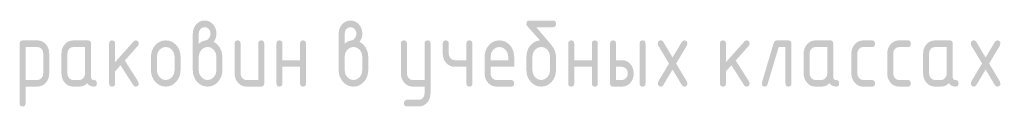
# Model space of a CAD drawing. Header units: millimetres. Extents: x 0 to 1189, y 0 to 841.
# Drawn here: x 1048.53 to 1093.28, y 170.08 to 174.02 of the extents above; entities that cross this region are included whole.
import ezdxf

# ---------------------------------------------------------------- set-up
doc = ezdxf.new("R2010")
doc.units = ezdxf.units.MM

msp = doc.modelspace()

# ---------------------------------------------------------------- hatches: boundary and pattern name
h = msp.add_hatch(color=7)
h.paths.add_polyline_path([(1056.702421, 172.961861), (1056.865994, 173.072586), (1057.015511, 173.110138), (1057.096816, 173.13763), (1057.169852, 173.215971), (1057.224077, 173.315465), (1057.24151, 173.41496), (1057.221666, 173.532506), (1057.162135, 173.631036), (1057.074698, 173.695322), (1056.970312, 173.715372), (1056.865443, 173.693668), (1056.777938, 173.631036), (1056.721782, 173.532506), (1056.702421, 173.41496)])
h.paths.add_polyline_path([(1057.37325, 173.050606), (1057.540544, 172.936574), (1057.671457, 172.771691), (1057.7529, 172.572014), (1057.780598, 172.356626), (1057.780598, 171.746982), (1057.767868, 171.596406), (1057.730024, 171.456423), (1057.667582, 171.328326), (1057.581058, 171.213406), (1057.478601, 171.116719), (1057.364568, 171.048041), (1057.239994, 171.007062), (1057.105911, 170.993471), (1056.970071, 171.007062), (1056.845186, 171.048041), (1056.73105, 171.116719), (1056.627456, 171.213406), (1056.540898, 171.330186), (1056.479454, 171.458077), (1056.442816, 171.597026), (1056.430672, 171.746982), (1056.430672, 173.41496), (1056.440594, 173.537123), (1056.470359, 173.649777), (1056.519969, 173.752924), (1056.589422, 173.846561), (1056.672113, 173.922061), (1056.76271, 173.976372), (1056.861886, 174.009187), (1056.970312, 174.020194), (1057.079022, 174.009127), (1057.17936, 173.97589), (1057.271224, 173.920433), (1057.354509, 173.842703), (1057.421731, 173.751296), (1057.470195, 173.649295), (1057.499539, 173.537063), (1057.5094, 173.41496), (1057.500917, 173.306172), (1057.475432, 173.209012), (1057.432893, 173.123737)])
h.paths.add_polyline_path([(1057.5094, 171.751392), (1057.5094, 172.356626), (1057.48053, 172.53019), (1057.392543, 172.678536), (1057.261836, 172.77741), (1057.105911, 172.809725), (1056.949986, 172.77741), (1056.819279, 172.678536), (1056.731084, 172.53019), (1056.702421, 172.356626), (1056.702421, 171.751392), (1056.731084, 171.574521), (1056.819279, 171.429482), (1056.949986, 171.328403), (1057.105911, 171.293883), (1057.261836, 171.328403), (1057.392543, 171.429482), (1057.48053, 171.575968)])
h = msp.add_hatch(color=7)
h.paths.add_polyline_path([(1063.359932, 172.961861), (1063.523505, 173.072586), (1063.673022, 173.110138), (1063.754326, 173.13763), (1063.827362, 173.215971), (1063.881588, 173.315465), (1063.89902, 173.41496), (1063.879177, 173.532506), (1063.819645, 173.631036), (1063.732209, 173.695322), (1063.627822, 173.715372), (1063.522954, 173.693668), (1063.435448, 173.631036), (1063.379293, 173.532506), (1063.359932, 173.41496)])
h.paths.add_polyline_path([(1064.030761, 173.050606), (1064.198055, 172.936574), (1064.328968, 172.771691), (1064.41041, 172.572014), (1064.438109, 172.356626), (1064.438109, 171.746982), (1064.425379, 171.596406), (1064.387535, 171.456423), (1064.325093, 171.328326), (1064.238569, 171.213406), (1064.136112, 171.116719), (1064.022079, 171.048041), (1063.897504, 171.007062), (1063.763421, 170.993471), (1063.627581, 171.007062), (1063.502697, 171.048041), (1063.388561, 171.116719), (1063.284967, 171.213406), (1063.198408, 171.330186), (1063.136965, 171.458077), (1063.100327, 171.597026), (1063.088183, 171.746982), (1063.088183, 173.41496), (1063.098105, 173.537123), (1063.12787, 173.649777), (1063.17748, 173.752924), (1063.246933, 173.846561), (1063.329624, 173.922061), (1063.420221, 173.976372), (1063.519397, 174.009187), (1063.627822, 174.020194), (1063.736532, 174.009127), (1063.836871, 173.97589), (1063.928734, 173.920433), (1064.012019, 173.842703), (1064.079242, 173.751296), (1064.127706, 173.649295), (1064.157049, 173.537063), (1064.166911, 173.41496), (1064.158427, 173.306172), (1064.132942, 173.209012), (1064.090404, 173.123737)])
h.paths.add_polyline_path([(1064.166911, 171.751392), (1064.166911, 172.356626), (1064.138041, 172.53019), (1064.050053, 172.678536), (1063.919346, 172.77741), (1063.763421, 172.809725), (1063.607496, 172.77741), (1063.476789, 172.678536), (1063.388595, 172.53019), (1063.359932, 172.356626), (1063.359932, 171.751392), (1063.388595, 171.574521), (1063.476789, 171.429482), (1063.607496, 171.328403), (1063.763421, 171.293883), (1063.919346, 171.328403), (1064.050053, 171.429482), (1064.138041, 171.575968)])
h = msp.add_hatch(color=7)
h.paths.add_polyline_path([(1073.00507, 172.352217), (1073.00507, 171.746982), (1072.992341, 171.597026), (1072.954496, 171.458077), (1072.892054, 171.330186), (1072.80553, 171.213406), (1072.703073, 171.116719), (1072.589041, 171.048041), (1072.464466, 171.007062), (1072.330383, 170.993471), (1072.194543, 171.007062), (1072.069658, 171.048041), (1071.955522, 171.116719), (1071.851928, 171.213406), (1071.76537, 171.330186), (1071.703927, 171.458077), (1071.667288, 171.597026), (1071.655144, 171.746982), (1071.655144, 172.356626), (1071.677063, 172.567604), (1071.742856, 172.749643), (1071.852574, 172.90233), (1072.006268, 173.025251), (1072.144279, 173.090018), (1072.273608, 173.110138), (1071.681602, 173.778762), (1071.661552, 173.813902), (1071.655144, 173.868059), (1071.663628, 173.934618), (1071.689113, 173.98216), (1071.731651, 174.010686), (1071.791294, 174.020194), (1072.87333, 174.020194), (1072.930424, 174.010686), (1072.971653, 173.98216), (1072.996656, 173.934618), (1073.00507, 173.868059), (1072.996656, 173.801181), (1072.971653, 173.753475), (1072.930424, 173.724889), (1072.87333, 173.715372), (1072.103833, 173.715372), (1072.782931, 172.915559), (1072.879497, 172.782888), (1072.948984, 172.64505), (1072.99098, 172.50163)])
h.paths.add_polyline_path([(1072.733872, 171.751392), (1072.733872, 172.356626), (1072.705002, 172.53019), (1072.617015, 172.678536), (1072.486308, 172.77741), (1072.330383, 172.809725), (1072.174458, 172.77741), (1072.043751, 172.678536), (1071.955556, 172.53019), (1071.926893, 172.356626), (1071.926893, 171.751392), (1071.955556, 171.574521), (1072.043751, 171.429482), (1072.174458, 171.328403), (1072.330383, 171.293883), (1072.486308, 171.328403), (1072.617015, 171.429482), (1072.705002, 171.575968)])
h = msp.add_hatch(color=7)
h.paths.add_polyline_path([(1048.528236, 172.961861), (1048.53672, 173.026189), (1048.562205, 173.072586), (1048.604743, 173.100689), (1048.664386, 173.110138), (1049.339074, 173.110138), (1049.447965, 173.099053), (1049.547916, 173.066109), (1049.638668, 173.011772), (1049.719964, 172.936505), (1049.789098, 172.842867), (1049.838544, 172.739721), (1049.868249, 172.627066), (1049.878162, 172.504903), (1049.878162, 171.598705), (1049.868249, 171.476542), (1049.838544, 171.363888), (1049.789098, 171.260742), (1049.719964, 171.167104), (1049.638668, 171.089977), (1049.547916, 171.035846), (1049.447965, 171.003935), (1049.339074, 170.993471), (1048.799985, 170.993471), (1048.799985, 170.231691), (1048.79151, 170.167363), (1048.766086, 170.120966), (1048.723711, 170.092863), (1048.664386, 170.083415), (1048.604743, 170.092863), (1048.562205, 170.120966), (1048.53672, 170.167363), (1048.528236, 170.231691)])
h.paths.add_polyline_path([(1048.799985, 172.805316), (1048.799985, 171.293883), (1049.339074, 171.293883), (1049.441738, 171.316208), (1049.527038, 171.38318), (1049.587052, 171.481434), (1049.606965, 171.598705), (1049.606965, 172.504903), (1049.587603, 172.622174), (1049.531448, 172.720428), (1049.443736, 172.785196), (1049.339074, 172.805316)])
h = msp.add_hatch(color=7)
h.paths.add_polyline_path([(1051.515629, 172.805316), (1050.97654, 172.805316), (1050.871672, 172.783543), (1050.784166, 172.720428), (1050.728011, 172.622174), (1050.70865, 172.504903), (1050.70865, 171.598705), (1050.728494, 171.483088), (1050.788025, 171.38318), (1050.875048, 171.316208), (1050.97654, 171.293883), (1051.247738, 171.293883), (1051.350402, 171.316208), (1051.435703, 171.38318), (1051.495716, 171.481434), (1051.515629, 171.598705)])
h.paths.add_polyline_path([(1052.054166, 171.141748), (1052.045829, 171.075559), (1052.020956, 171.029369), (1051.979752, 171.002299), (1051.922426, 170.993471), (1051.83132, 171.003048), (1051.74962, 171.032056), (1051.677015, 171.080908), (1051.613194, 171.150016), (1051.533457, 171.080908), (1051.446176, 171.032056), (1051.35104, 171.003048), (1051.247738, 170.993471), (1050.97654, 170.993471), (1050.867572, 171.003935), (1050.767492, 171.035846), (1050.676714, 171.089977), (1050.595651, 171.167104), (1050.526198, 171.260121), (1050.476588, 171.362234), (1050.446823, 171.474682), (1050.436901, 171.598705), (1050.436901, 172.504903), (1050.446823, 172.627066), (1050.476588, 172.739721), (1050.526198, 172.842867), (1050.595651, 172.936505), (1050.676714, 173.011772), (1050.767492, 173.066109), (1050.867572, 173.099053), (1050.97654, 173.110138), (1051.650677, 173.110138), (1051.71032, 173.100689), (1051.752858, 173.072586), (1051.778343, 173.026189), (1051.786827, 172.961861), (1051.786827, 171.44657), (1051.795302, 171.379692), (1051.820727, 171.331986), (1051.863101, 171.3034), (1051.922426, 171.293883), (1051.979752, 171.284375), (1052.020956, 171.255849), (1052.045829, 171.208307)])
h = msp.add_hatch(color=7)
h.dxf.hatch_style = 2
h.paths.add_polyline_path([(1052.885092, 172.115194), (1053.733412, 173.067694), (1053.774478, 173.100078), (1053.827119, 173.110138), (1053.886762, 173.100689), (1053.9293, 173.072586), (1053.954786, 173.026189), (1053.963269, 172.961861), (1053.952452, 172.90419), (1053.921377, 172.856027), (1053.329923, 172.187403), (1053.936811, 171.230494), (1053.963269, 171.141748), (1053.954786, 171.075559), (1053.9293, 171.029369), (1053.886762, 171.002299), (1053.827119, 170.993471), (1053.76242, 171.00925), (1053.714671, 171.056861), (1053.13369, 171.971327), (1052.885092, 171.688002), (1052.885092, 171.141748), (1052.876617, 171.075559), (1052.851192, 171.029369), (1052.808818, 171.002299), (1052.749493, 170.993471), (1052.68985, 171.002299), (1052.647312, 171.029369), (1052.621826, 171.075559), (1052.613343, 171.141748), (1052.613343, 172.961861), (1052.621826, 173.026189), (1052.647312, 173.072586), (1052.68985, 173.100689), (1052.749493, 173.110138), (1052.808818, 173.100689), (1052.851192, 173.072586), (1052.876617, 173.026189), (1052.885092, 172.961861)])
h = msp.add_hatch(color=7)
h.paths.add_polyline_path([(1054.522007, 171.746982), (1054.522007, 172.352217), (1054.534151, 172.504722), (1054.57079, 172.644981), (1054.632233, 172.773354), (1054.718791, 172.890203), (1054.822385, 172.986889), (1054.936521, 173.055567), (1055.061406, 173.096547), (1055.197246, 173.110138), (1055.333009, 173.096607), (1055.457764, 173.05605), (1055.571874, 172.988517), (1055.675701, 172.894061), (1055.762173, 172.777462), (1055.823427, 172.64877), (1055.859876, 172.507263), (1055.871934, 172.352217), (1055.871934, 171.746982), (1055.859204, 171.597026), (1055.82136, 171.458077), (1055.758917, 171.330186), (1055.672394, 171.213406), (1055.569937, 171.116719), (1055.455904, 171.048041), (1055.331329, 171.007062), (1055.197246, 170.993471), (1055.061406, 171.007062), (1054.936521, 171.048041), (1054.822385, 171.116719), (1054.718791, 171.213406), (1054.632233, 171.330186), (1054.57079, 171.458077), (1054.534151, 171.597026)])
h.paths.add_polyline_path([(1055.600736, 171.751392), (1055.600736, 172.356626), (1055.571866, 172.53019), (1055.483878, 172.678536), (1055.353171, 172.77741), (1055.197246, 172.809725), (1055.041321, 172.77741), (1054.910614, 172.678536), (1054.82242, 172.53019), (1054.793757, 172.356626), (1054.793757, 171.751392), (1054.82242, 171.574521), (1054.910614, 171.429482), (1055.041321, 171.328403), (1055.197246, 171.293883), (1055.353171, 171.328403), (1055.483878, 171.429482), (1055.571866, 171.575968)])
h = msp.add_hatch(color=7)
h.dxf.hatch_style = 2
h.paths.add_polyline_path([(1059.689263, 172.961861), (1059.689263, 171.141748), (1059.680779, 171.075559), (1059.655294, 171.029369), (1059.612756, 171.002299), (1059.553112, 170.993471), (1058.878976, 170.993471), (1058.770008, 171.003935), (1058.669928, 171.035846), (1058.579149, 171.089977), (1058.498086, 171.167104), (1058.428633, 171.260121), (1058.379024, 171.362234), (1058.349258, 171.474682), (1058.339336, 171.598705), (1058.339336, 172.961861), (1058.34782, 173.026189), (1058.373305, 173.072586), (1058.415843, 173.100689), (1058.475487, 173.110138), (1058.534811, 173.100689), (1058.577186, 173.072586), (1058.602611, 173.026189), (1058.611086, 172.961861), (1058.611086, 171.598705), (1058.630929, 171.483088), (1058.690461, 171.38318), (1058.777484, 171.316208), (1058.878976, 171.293883), (1059.418065, 171.293883), (1059.418065, 172.961861), (1059.426531, 173.026189), (1059.451896, 173.072586), (1059.494107, 173.100689), (1059.553112, 173.110138), (1059.612756, 173.100689), (1059.655294, 173.072586), (1059.680779, 173.026189)])
h = msp.add_hatch(color=7)
h.dxf.hatch_style = 2
h.paths.add_polyline_path([(1060.51975, 171.899669), (1060.51975, 171.141748), (1060.511275, 171.075559), (1060.48585, 171.029369), (1060.443476, 171.002299), (1060.384151, 170.993471), (1060.324508, 171.002299), (1060.28197, 171.029369), (1060.256484, 171.075559), (1060.248001, 171.141748), (1060.248001, 172.961861), (1060.256484, 173.026189), (1060.28197, 173.072586), (1060.324508, 173.100689), (1060.384151, 173.110138), (1060.443476, 173.100689), (1060.48585, 173.072586), (1060.511275, 173.026189), (1060.51975, 172.961861), (1060.51975, 172.20394), (1061.326729, 172.20394), (1061.326729, 172.961861), (1061.335196, 173.026189), (1061.36056, 173.072586), (1061.402771, 173.100689), (1061.461777, 173.110138), (1061.52142, 173.100689), (1061.563958, 173.072586), (1061.589444, 173.026189), (1061.597927, 172.961861), (1061.597927, 171.141748), (1061.589444, 171.075559), (1061.563958, 171.029369), (1061.52142, 171.002299), (1061.461777, 170.993471), (1061.402771, 171.002299), (1061.36056, 171.029369), (1061.335196, 171.075559), (1061.326729, 171.141748), (1061.326729, 171.899669)])
h = msp.add_hatch(color=7)
h.dxf.hatch_style = 2
h.paths.add_polyline_path([(1067.007879, 170.684239), (1067.007879, 170.993471), (1066.46879, 170.993471), (1066.359822, 171.003935), (1066.259742, 171.035846), (1066.168964, 171.089977), (1066.087901, 171.167104), (1066.018447, 171.260742), (1065.968838, 171.363888), (1065.939072, 171.476542), (1065.929151, 171.598705), (1065.929151, 172.961861), (1065.937634, 173.026189), (1065.963119, 173.072586), (1066.005658, 173.100689), (1066.065301, 173.110138), (1066.124625, 173.100689), (1066.167, 173.072586), (1066.192425, 173.026189), (1066.2009, 172.961861), (1066.2009, 171.598705), (1066.220743, 171.483088), (1066.280275, 171.38318), (1066.367298, 171.316208), (1066.46879, 171.293883), (1067.007879, 171.293883), (1067.007879, 172.961861), (1067.016345, 173.026189), (1067.04171, 173.072586), (1067.083921, 173.100689), (1067.142927, 173.110138), (1067.20257, 173.100689), (1067.245108, 173.072586), (1067.270593, 173.026189), (1067.279077, 172.961861), (1067.279077, 170.688649), (1067.269224, 170.566486), (1067.23994, 170.453831), (1067.19164, 170.350685), (1067.124736, 170.257047), (1067.043131, 170.181548), (1066.952275, 170.127236), (1066.852428, 170.094422), (1066.743847, 170.083415), (1066.2009, 170.083415), (1066.141575, 170.092923), (1066.0992, 170.121448), (1066.073776, 170.168991), (1066.065301, 170.23555), (1066.074602, 170.29012), (1066.106642, 170.341383), (1066.14943, 170.375972), (1066.2009, 170.388237), (1066.739988, 170.388237), (1066.84465, 170.408287), (1066.932362, 170.472573), (1066.988517, 170.56745)])
h = msp.add_hatch(color=7)
h.dxf.hatch_style = 2
h.paths.add_polyline_path([(1069.187741, 172.961861), (1069.187741, 171.141748), (1069.179258, 171.075559), (1069.153773, 171.029369), (1069.111234, 171.002299), (1069.051591, 170.993471), (1068.992585, 171.002299), (1068.950374, 171.029369), (1068.92501, 171.075559), (1068.916543, 171.141748), (1068.916543, 171.899669), (1068.377455, 171.899669), (1068.270657, 171.910667), (1068.1713, 171.943422), (1068.079799, 171.99757), (1067.996565, 172.072751), (1067.927112, 172.165716), (1067.877503, 172.267054), (1067.847737, 172.377073), (1067.837815, 172.496084), (1067.837815, 172.961861), (1067.846299, 173.026189), (1067.871784, 173.072586), (1067.914322, 173.100689), (1067.973965, 173.110138), (1068.03329, 173.100689), (1068.075664, 173.072586), (1068.101089, 173.026189), (1068.109564, 172.961861), (1068.109564, 172.508762), (1068.129408, 172.391491), (1068.188939, 172.293237), (1068.275962, 172.226264), (1068.377455, 172.20394), (1068.916543, 172.20394), (1068.916543, 172.961861), (1068.92501, 173.026189), (1068.950374, 173.072586), (1068.992585, 173.100689), (1069.051591, 173.110138), (1069.111234, 173.100689), (1069.153773, 173.072586), (1069.179258, 173.026189)])
h = msp.add_hatch(color=7)
h.paths.add_polyline_path([(1070.421718, 172.809725), (1070.265793, 172.77741), (1070.135086, 172.678536), (1070.046892, 172.531637), (1070.018229, 172.356626), (1070.018229, 172.20394), (1070.825208, 172.20394), (1070.825208, 172.356626), (1070.796338, 172.531637), (1070.70835, 172.678536), (1070.577643, 172.77741)])
h.paths.add_polyline_path([(1070.018229, 171.899669), (1070.018229, 171.598705), (1070.038072, 171.483088), (1070.097604, 171.38318), (1070.184627, 171.316208), (1070.286119, 171.293883), (1070.960256, 171.293883), (1071.019899, 171.284375), (1071.062437, 171.255849), (1071.087922, 171.208307), (1071.096406, 171.141748), (1071.087922, 171.075559), (1071.062437, 171.029369), (1071.019899, 171.002299), (1070.960256, 170.993471), (1070.286119, 170.993471), (1070.177151, 171.003935), (1070.077071, 171.035846), (1069.986293, 171.089977), (1069.90523, 171.167104), (1069.835776, 171.260121), (1069.786167, 171.362234), (1069.756401, 171.474682), (1069.74648, 171.598705), (1069.74648, 172.352217), (1069.758624, 172.504722), (1069.795262, 172.644981), (1069.856705, 172.773354), (1069.943263, 172.890203), (1070.046857, 172.986889), (1070.160993, 173.055567), (1070.285878, 173.096547), (1070.421718, 173.110138), (1070.557481, 173.096607), (1070.682236, 173.05605), (1070.796347, 172.988517), (1070.900173, 172.894061), (1070.986645, 172.777531), (1071.047899, 172.649322), (1071.084348, 172.509124), (1071.096406, 172.356626), (1071.096406, 171.899669)])
h = msp.add_hatch(color=7)
h.dxf.hatch_style = 2
h.paths.add_polyline_path([(1073.835558, 171.899669), (1073.835558, 171.141748), (1073.827083, 171.075559), (1073.801658, 171.029369), (1073.759283, 171.002299), (1073.699959, 170.993471), (1073.640315, 171.002299), (1073.597777, 171.029369), (1073.572292, 171.075559), (1073.563809, 171.141748), (1073.563809, 172.961861), (1073.572292, 173.026189), (1073.597777, 173.072586), (1073.640315, 173.100689), (1073.699959, 173.110138), (1073.759283, 173.100689), (1073.801658, 173.072586), (1073.827083, 173.026189), (1073.835558, 172.961861), (1073.835558, 172.20394), (1074.642537, 172.20394), (1074.642537, 172.961861), (1074.651003, 173.026189), (1074.676368, 173.072586), (1074.718579, 173.100689), (1074.777585, 173.110138), (1074.837228, 173.100689), (1074.879766, 173.072586), (1074.905251, 173.026189), (1074.913735, 172.961861), (1074.913735, 171.141748), (1074.905251, 171.075559), (1074.879766, 171.029369), (1074.837228, 171.002299), (1074.777585, 170.993471), (1074.718579, 171.002299), (1074.676368, 171.029369), (1074.651003, 171.075559), (1074.642537, 171.141748), (1074.642537, 171.899669)])
h = msp.add_hatch(color=7)
h.paths.add_polyline_path([(1076.551201, 171.598705), (1076.54134, 171.476542), (1076.511996, 171.363888), (1076.463532, 171.260742), (1076.39631, 171.167104), (1076.313025, 171.089977), (1076.221161, 171.035846), (1076.120823, 171.003935), (1076.012113, 170.993471), (1075.608623, 170.993471), (1075.54898, 171.002299), (1075.506442, 171.029369), (1075.480957, 171.075559), (1075.472473, 171.141748), (1075.472473, 172.961861), (1075.480957, 173.026189), (1075.506442, 173.072586), (1075.54898, 173.100689), (1075.608623, 173.110138), (1075.667948, 173.100689), (1075.710322, 173.072586), (1075.735747, 173.026189), (1075.744222, 172.961861), (1075.744222, 172.20394), (1076.012113, 172.20394), (1076.120823, 172.192941), (1076.221161, 172.160187), (1076.313025, 172.106039), (1076.39631, 172.030858), (1076.463532, 171.937134), (1076.511996, 171.833799), (1076.54134, 171.720955)])
h.paths.add_polyline_path([(1076.283311, 171.598705), (1076.263467, 171.716252), (1076.203936, 171.814782), (1076.116499, 171.877896), (1076.012113, 171.899669), (1075.744222, 171.899669), (1075.744222, 171.293883), (1076.012113, 171.293883), (1076.116499, 171.316208), (1076.203936, 171.38318), (1076.263467, 171.481434)])
h.paths.add_polyline_path([(1076.822399, 172.961861), (1076.830874, 173.026189), (1076.856299, 173.072586), (1076.898674, 173.100689), (1076.957998, 173.110138), (1077.015325, 173.100689), (1077.056528, 173.072586), (1077.081402, 173.026189), (1077.089739, 172.961861), (1077.089739, 171.141748), (1077.081402, 171.075559), (1077.056528, 171.029369), (1077.015325, 171.002299), (1076.957998, 170.993471), (1076.898674, 171.002299), (1076.856299, 171.029369), (1076.830874, 171.075559), (1076.822399, 171.141748)])
h = msp.add_hatch(color=7)
h.dxf.hatch_style = 2
h.paths.add_polyline_path([(1078.486211, 172.051804), (1078.976242, 171.226084), (1078.998841, 171.141748), (1078.990358, 171.075559), (1078.964873, 171.029369), (1078.922334, 171.002299), (1078.862691, 170.993471), (1078.797992, 171.00925), (1078.750243, 171.056861), (1078.324154, 171.776748), (1077.898065, 171.056861), (1077.85004, 171.00925), (1077.785065, 170.993471), (1077.733596, 171.003531), (1077.690808, 171.035915), (1077.65994, 171.085731), (1077.648915, 171.141748), (1077.671515, 171.226084), (1078.162097, 172.051804), (1077.671515, 172.873115), (1077.648915, 172.961861), (1077.657399, 173.026189), (1077.682884, 173.072586), (1077.725422, 173.100689), (1077.785065, 173.110138), (1077.85004, 173.094359), (1077.898065, 173.046748), (1078.324154, 172.326861), (1078.750243, 173.046748), (1078.797992, 173.094359), (1078.862691, 173.110138), (1078.922334, 173.10131), (1078.964873, 173.07424), (1078.990358, 173.02805), (1078.998841, 172.961861), (1078.976242, 172.873115)])
h = msp.add_hatch(color=7)
h.dxf.hatch_style = 2
h.paths.add_polyline_path([(1080.760846, 172.115194), (1081.609166, 173.067694), (1081.650232, 173.100078), (1081.702873, 173.110138), (1081.762516, 173.100689), (1081.805055, 173.072586), (1081.83054, 173.026189), (1081.839023, 172.961861), (1081.828206, 172.90419), (1081.797131, 172.856027), (1081.205677, 172.187403), (1081.812565, 171.230494), (1081.839023, 171.141748), (1081.83054, 171.075559), (1081.805055, 171.029369), (1081.762516, 171.002299), (1081.702873, 170.993471), (1081.638174, 171.00925), (1081.590425, 171.056861), (1081.009444, 171.971327), (1080.760846, 171.688002), (1080.760846, 171.141748), (1080.752371, 171.075559), (1080.726946, 171.029369), (1080.684572, 171.002299), (1080.625247, 170.993471), (1080.565604, 171.002299), (1080.523066, 171.029369), (1080.497581, 171.075559), (1080.489097, 171.141748), (1080.489097, 172.961861), (1080.497581, 173.026189), (1080.523066, 173.072586), (1080.565604, 173.100689), (1080.625247, 173.110138), (1080.684572, 173.100689), (1080.726946, 173.072586), (1080.752371, 173.026189), (1080.760846, 172.961861)])
h = msp.add_hatch(color=7)
h.dxf.hatch_style = 2
h.paths.add_polyline_path([(1083.073, 173.110138), (1083.611538, 173.110138), (1083.671181, 173.100689), (1083.713719, 173.072586), (1083.739204, 173.026189), (1083.747688, 172.961861), (1083.747688, 171.141748), (1083.739204, 171.075559), (1083.713719, 171.029369), (1083.671181, 171.002299), (1083.611538, 170.993471), (1083.552532, 171.002299), (1083.510321, 171.029369), (1083.484956, 171.075559), (1083.47649, 171.141748), (1083.47649, 172.805316), (1083.167258, 172.805316), (1082.657935, 171.094895), (1082.612873, 171.018758), (1082.533912, 170.993471), (1082.474268, 171.002979), (1082.43173, 171.031505), (1082.406245, 171.079047), (1082.397761, 171.145606), (1082.40603, 171.19246), (1082.937401, 172.987217), (1082.990731, 173.08051)])
h = msp.add_hatch(color=7)
h.paths.add_polyline_path([(1085.385154, 172.805316), (1084.846066, 172.805316), (1084.741197, 172.783543), (1084.653692, 172.720428), (1084.597537, 172.622174), (1084.578175, 172.504903), (1084.578175, 171.598705), (1084.598019, 171.483088), (1084.65755, 171.38318), (1084.744573, 171.316208), (1084.846066, 171.293883), (1085.117264, 171.293883), (1085.219927, 171.316208), (1085.305228, 171.38318), (1085.365242, 171.481434), (1085.385154, 171.598705)])
h.paths.add_polyline_path([(1085.923692, 171.141748), (1085.915354, 171.075559), (1085.890481, 171.029369), (1085.849278, 171.002299), (1085.791951, 170.993471), (1085.700846, 171.003048), (1085.619145, 171.032056), (1085.54654, 171.080908), (1085.482719, 171.150016), (1085.402983, 171.080908), (1085.315701, 171.032056), (1085.220565, 171.003048), (1085.117264, 170.993471), (1084.846066, 170.993471), (1084.737097, 171.003935), (1084.637017, 171.035846), (1084.546239, 171.089977), (1084.465176, 171.167104), (1084.395723, 171.260121), (1084.346113, 171.362234), (1084.316348, 171.474682), (1084.306426, 171.598705), (1084.306426, 172.504903), (1084.316348, 172.627066), (1084.346113, 172.739721), (1084.395723, 172.842867), (1084.465176, 172.936505), (1084.546239, 173.011772), (1084.637017, 173.066109), (1084.737097, 173.099053), (1084.846066, 173.110138), (1085.520202, 173.110138), (1085.579845, 173.100689), (1085.622384, 173.072586), (1085.647869, 173.026189), (1085.656352, 172.961861), (1085.656352, 171.44657), (1085.664827, 171.379692), (1085.690252, 171.331986), (1085.732627, 171.3034), (1085.791951, 171.293883), (1085.849278, 171.284375), (1085.890481, 171.255849), (1085.915354, 171.208307)])
h = msp.add_hatch(color=7)
h.dxf.hatch_style = 2
h.paths.add_polyline_path([(1086.754617, 172.504903), (1086.754617, 171.598705), (1086.774461, 171.483088), (1086.833992, 171.38318), (1086.921015, 171.316208), (1087.022508, 171.293883), (1087.425446, 171.293883), (1087.485089, 171.284375), (1087.527628, 171.255849), (1087.553113, 171.208307), (1087.561596, 171.141748), (1087.553113, 171.075559), (1087.527628, 171.029369), (1087.485089, 171.002299), (1087.425446, 170.993471), (1087.022508, 170.993471), (1086.91354, 171.003935), (1086.81346, 171.035846), (1086.722681, 171.089977), (1086.641618, 171.167104), (1086.572165, 171.260121), (1086.522556, 171.362234), (1086.49279, 171.474682), (1086.482868, 171.598705), (1086.482868, 172.504903), (1086.49279, 172.627066), (1086.522556, 172.739721), (1086.572165, 172.842867), (1086.641618, 172.936505), (1086.722681, 173.011772), (1086.81346, 173.066109), (1086.91354, 173.099053), (1087.022508, 173.110138), (1087.425446, 173.110138), (1087.485089, 173.100629), (1087.527628, 173.072104), (1087.553113, 173.024561), (1087.561596, 172.958002), (1087.553113, 172.891124), (1087.527628, 172.843418), (1087.485089, 172.814833), (1087.425446, 172.805316), (1087.022508, 172.805316), (1086.917639, 172.783543), (1086.830134, 172.720428), (1086.773979, 172.622174)])
h = msp.add_hatch(color=7)
h.dxf.hatch_style = 2
h.paths.add_polyline_path([(1088.391733, 172.504903), (1088.391733, 171.598705), (1088.411576, 171.483088), (1088.471108, 171.38318), (1088.558131, 171.316208), (1088.659623, 171.293883), (1089.062562, 171.293883), (1089.122205, 171.284375), (1089.164743, 171.255849), (1089.190228, 171.208307), (1089.198712, 171.141748), (1089.190228, 171.075559), (1089.164743, 171.029369), (1089.122205, 171.002299), (1089.062562, 170.993471), (1088.659623, 170.993471), (1088.550655, 171.003935), (1088.450575, 171.035846), (1088.359797, 171.089977), (1088.278733, 171.167104), (1088.20928, 171.260121), (1088.159671, 171.362234), (1088.129905, 171.474682), (1088.119983, 171.598705), (1088.119983, 172.504903), (1088.129905, 172.627066), (1088.159671, 172.739721), (1088.20928, 172.842867), (1088.278733, 172.936505), (1088.359797, 173.011772), (1088.450575, 173.066109), (1088.550655, 173.099053), (1088.659623, 173.110138), (1089.062562, 173.110138), (1089.122205, 173.100629), (1089.164743, 173.072104), (1089.190228, 173.024561), (1089.198712, 172.958002), (1089.190228, 172.891124), (1089.164743, 172.843418), (1089.122205, 172.814833), (1089.062562, 172.805316), (1088.659623, 172.805316), (1088.554754, 172.783543), (1088.467249, 172.720428), (1088.411094, 172.622174)])
h = msp.add_hatch(color=7)
h.paths.add_polyline_path([(1090.835827, 172.805316), (1090.296738, 172.805316), (1090.19187, 172.783543), (1090.104364, 172.720428), (1090.048209, 172.622174), (1090.028848, 172.504903), (1090.028848, 171.598705), (1090.048692, 171.483088), (1090.108223, 171.38318), (1090.195246, 171.316208), (1090.296738, 171.293883), (1090.567936, 171.293883), (1090.6706, 171.316208), (1090.755901, 171.38318), (1090.815914, 171.481434), (1090.835827, 171.598705)])
h.paths.add_polyline_path([(1091.374364, 171.141748), (1091.366027, 171.075559), (1091.341154, 171.029369), (1091.29995, 171.002299), (1091.242624, 170.993471), (1091.151518, 171.003048), (1091.069818, 171.032056), (1090.997213, 171.080908), (1090.933392, 171.150016), (1090.853655, 171.080908), (1090.766374, 171.032056), (1090.671238, 171.003048), (1090.567936, 170.993471), (1090.296738, 170.993471), (1090.18777, 171.003935), (1090.08769, 171.035846), (1089.996912, 171.089977), (1089.915849, 171.167104), (1089.846396, 171.260121), (1089.796786, 171.362234), (1089.767021, 171.474682), (1089.757099, 171.598705), (1089.757099, 172.504903), (1089.767021, 172.627066), (1089.796786, 172.739721), (1089.846396, 172.842867), (1089.915849, 172.936505), (1089.996912, 173.011772), (1090.08769, 173.066109), (1090.18777, 173.099053), (1090.296738, 173.110138), (1090.970875, 173.110138), (1091.030518, 173.100689), (1091.073056, 173.072586), (1091.098541, 173.026189), (1091.107025, 172.961861), (1091.107025, 171.44657), (1091.1155, 171.379692), (1091.140925, 171.331986), (1091.183299, 171.3034), (1091.242624, 171.293883), (1091.29995, 171.284375), (1091.341154, 171.255849), (1091.366027, 171.208307)])
h = msp.add_hatch(color=7)
h.dxf.hatch_style = 2
h.paths.add_polyline_path([(1092.770837, 172.051804), (1093.260867, 171.226084), (1093.283467, 171.141748), (1093.274984, 171.075559), (1093.249498, 171.029369), (1093.20696, 171.002299), (1093.147317, 170.993471), (1093.082618, 171.00925), (1093.034869, 171.056861), (1092.60878, 171.776748), (1092.18269, 171.056861), (1092.134666, 171.00925), (1092.069691, 170.993471), (1092.018221, 171.003531), (1091.975433, 171.035915), (1091.944565, 171.085731), (1091.933541, 171.141748), (1091.956141, 171.226084), (1092.446722, 172.051804), (1091.956141, 172.873115), (1091.933541, 172.961861), (1091.942024, 173.026189), (1091.96751, 173.072586), (1092.010048, 173.100689), (1092.069691, 173.110138), (1092.134666, 173.094359), (1092.18269, 173.046748), (1092.60878, 172.326861), (1093.034869, 173.046748), (1093.082618, 173.094359), (1093.147317, 173.110138), (1093.20696, 173.10131), (1093.249498, 173.07424), (1093.274984, 173.02805), (1093.283467, 172.961861), (1093.260867, 172.873115)])

doc.saveas('drawing.dxf')
